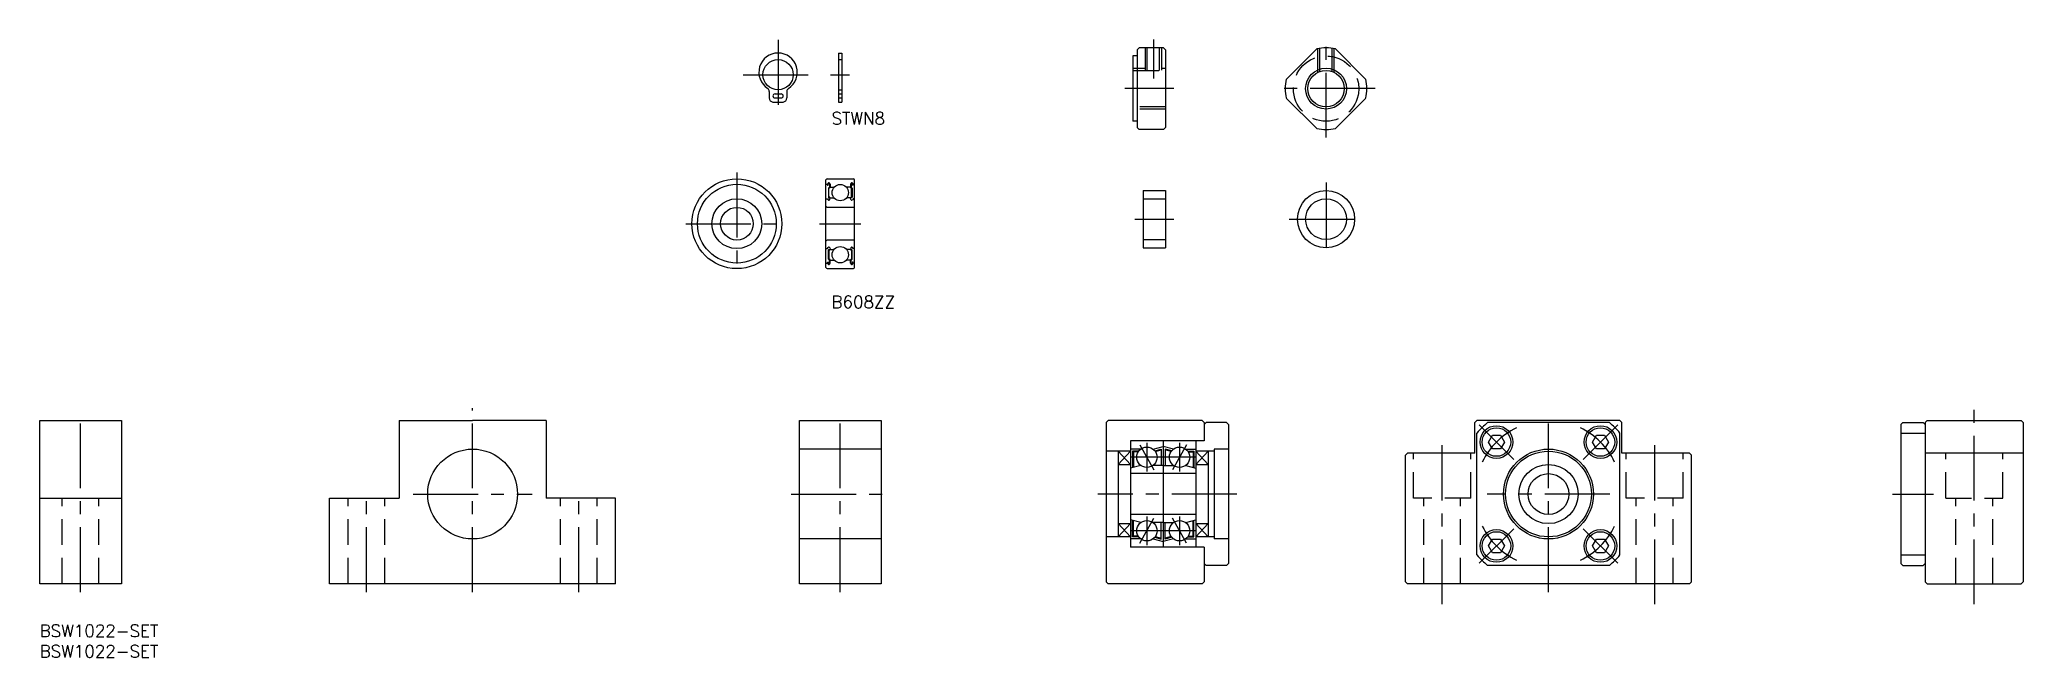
# Model space of a CAD drawing. Extents: x 0 to 486, y -8 to 143.
import ezdxf

# ---------------------------------------------------------------- set-up
doc = ezdxf.new("R2010")
doc.units = 0
doc.header["$LTSCALE"] = 0.5
doc.linetypes.add('CENTER', pattern=[50.8, 31.75, -6.35, 6.35, -6.35])
doc.linetypes.add('DASHED', pattern=[19.05, 12.7, -6.35])
for name, color, linetype in [('MSM_CENTER', 1, 'CENTER'), ('MSM_CONTINUOUS', 7, 'CONTINUOUS'), ('MSM_DASHED', 4, 'DASHED'), ('MSM_NARROW', 5, 'CONTINUOUS'), ('MSM_PART_NUMBER', 7, 'CONTINUOUS')]:
    doc.layers.add(name, color=color, linetype=linetype)
doc.styles.get("Standard").update_dxf_attribs({"font": 'txt.shx', "height": 3, "bigfont": 'bigfont.shx'})

# ---------------------------------------------------------------- blocks, each defined once
blk = doc.blocks.new('*U76')
at = {"layer": 'MSM_PART_NUMBER'}
blk.add_text('BSW1022-SET', height=3, dxfattribs=at).set_placement((0, -3))
blk = doc.blocks.new('*U77')
at = {"layer": 'MSM_PART_NUMBER'}
blk.add_text('BSW1022-SET', height=3, dxfattribs=at).set_placement((0, -8))

msp = doc.modelspace()

# ---------------------------------------------------------------- linework, layer by layer
at = {"layer": 'MSM_CENTER'}
for p, q in [((180.75, 143.21), (180.75, 126.17)), ((272.62, 143.27), (272.62, 133.77)), ((172.24, 134.69), (189.27, 134.69)), ((193.62, 134.69), (198.22, 134.69)), ((277.62, 131.27), (265.62, 131.27)), ((170.67, 110.7), (170.67, 85.7)), ((314.89, 108.31), (314.89, 90.31)), ((158.17, 98.2), (183.17, 98.2)), ((190.91, 98.2), (200.97, 98.2)), ((268.12, 99.31), (277.62, 99.31)), ((305.89, 99.31), (323.89, 99.31)), ((10, 8), (10, 52)), ((105.98, 8), (105.98, 53)), ((195.98, 8), (195.98, 52)), ((360.84, 40.49), (352.35, 48.97)), ((369.33, 8), (369.33, 52)), ((377.81, 40.49), (386.3, 48.97)), ((473.57, 5), (473.57, 52.85)), ((269.33, 44.06), (272.73, 37.94)), ((271.03, 44.5), (271.03, 37.5)), ((280.73, 44.06), (277.33, 37.94)), ((279.03, 44.5), (279.03, 37.5)), ((343.33, 5), (343.33, 44)), ((395.33, 5), (395.33, 44)), ((283.03, 41), (267.03, 41)), ((79.98, 8), (79.98, 33)), ((91.43, 32), (120.53, 32)), ((131.98, 8), (131.98, 33)), ((183.98, 32), (207.98, 32)), ((293.03, 32), (259.03, 32)), ((384.33, 32), (354.33, 32)), ((453.57, 32), (463.57, 32)), ((269.33, 19.94), (272.73, 26.06)), ((271.03, 26.5), (271.03, 19.5)), ((280.73, 19.94), (277.33, 26.06)), ((279.03, 26.5), (279.03, 19.5)), ((283.03, 23), (267.03, 23)), ((352.35, 15.03), (360.84, 23.51)), ((386.3, 15.03), (377.81, 23.51))]:
    msp.add_line(p, q, dxfattribs=at)
at = {"layer": 'MSM_CENTER', "color": 1, "linetype": 'CENTER'}
for p, q in [((314.89, 119.27), (314.89, 143.27)), ((326.89, 131.27), (302.89, 131.27))]:
    msp.add_line(p, q, dxfattribs=at)
at = {"layer": 'MSM_CENTER'}
for start, end in [(115.8119, 154.1881), (25.8119, 64.1881), (205.8119, 244.1881), (295.8119, 334.1881)]:
    msp.add_arc((369.33, 32), 18, start, end, dxfattribs=at)
at = {"layer": 'MSM_CONTINUOUS'}
for p, q in [((269.12, 141.27), (268.62, 140.77)), ((275.12, 141.27), (269.12, 141.27)), ((275.12, 141.27), (275.62, 140.77)), ((305.15, 133.55), (312.6, 141)), ((324.62, 133.55), (317.17, 141)), ((195.58, 139.99), (195.58, 127.99)), ((195.58, 139.99), (196.38, 139.99)), ((196.38, 139.99), (196.38, 127.99)), ((268.62, 139.27), (267.62, 139.27)), ((267.62, 139.27), (267.62, 123.27)), ((268.62, 140.77), (268.62, 139.27)), ((268.62, 139.27), (268.62, 123.27)), ((275.62, 140.77), (275.62, 121.77)), ((178.6, 130.59), (178.6, 128.99)), ((179.5, 127.99), (182, 127.99)), ((180, 129.99), (181.5, 129.99)), ((180, 128.99), (181.5, 128.99)), ((182.9, 130.59), (182.9, 128.99)), ((195.58, 127.99), (196.38, 127.99)), ((312.6, 121.53), (305.15, 128.98)), ((317.17, 121.53), (324.62, 128.98)), ((268.62, 123.27), (267.62, 123.27)), ((268.62, 123.27), (268.62, 121.77)), ((269.12, 121.27), (268.62, 121.77)), ((275.12, 121.27), (275.62, 121.77)), ((275.12, 121.27), (269.12, 121.27)), ((192.48, 87.5), (192.48, 108.9)), ((192.48, 107.95), (192.58, 107.85)), ((192.58, 107.85), (192.81, 107.85)), ((192.78, 109.2), (199.18, 109.2)), ((192.81, 107.85), (192.92, 108.04)), ((192.86, 107.67), (192.98, 107.6)), ((192.93, 107.79), (193.04, 107.97)), ((193.04, 107.72), (192.93, 107.79)), ((192.98, 107.6), (193.04, 107.72)), ((193.35, 107.15), (193.08, 106.89)), ((193.08, 106.89), (193.08, 104.7)), ((193.48, 107.1), (193.21, 106.83)), ((193.21, 104.7), (193.21, 106.83)), ((193.35, 107.89), (193.35, 107.15)), ((193.48, 107.89), (193.48, 107.1)), ((193.48, 107.25), (193.58, 107.15)), ((193.58, 107.15), (194.5, 107.15)), ((198.38, 107.15), (197.45, 107.15)), ((198.48, 107.25), (198.38, 107.15)), ((198.48, 107.89), (198.48, 107.1)), ((198.48, 107.1), (198.75, 106.83)), ((198.61, 107.89), (198.61, 107.15)), ((198.61, 107.15), (198.88, 106.89)), ((198.75, 104.7), (198.75, 106.83)), ((198.88, 106.89), (198.88, 104.7)), ((198.91, 107.72), (199.03, 107.79)), ((198.98, 107.6), (198.91, 107.72)), ((199.03, 107.79), (198.92, 107.97)), ((199.1, 107.67), (198.98, 107.6)), ((199.15, 107.85), (199.04, 108.04)), ((199.38, 107.85), (199.15, 107.85)), ((199.48, 107.95), (199.38, 107.85)), ((199.48, 87.5), (199.48, 108.9)), ((192.48, 104.2), (192.58, 104.3)), ((192.58, 104.3), (192.81, 104.3)), ((199.18, 102.2), (192.78, 102.2)), ((192.81, 104.3), (193.03, 104.04)), ((193.41, 104.7), (193.21, 104.7)), ((193.21, 104.57), (193.41, 104.57)), ((193.41, 104.57), (193.41, 104.7)), ((193.41, 104.12), (193.52, 104.41)), ((193.52, 104.41), (193.62, 104.5)), ((193.62, 104.5), (194.46, 104.5)), ((198.34, 104.5), (197.5, 104.5)), ((198.44, 104.41), (198.34, 104.5)), ((198.55, 104.12), (198.44, 104.41)), ((198.55, 104.7), (198.75, 104.7)), ((198.55, 104.57), (198.55, 104.7)), ((198.75, 104.57), (198.55, 104.57)), ((199.15, 104.3), (198.93, 104.04)), ((199.38, 104.3), (199.15, 104.3)), ((199.48, 104.2), (199.38, 104.3)), ((270.12, 106.31), (275.62, 106.31)), ((270.12, 106.31), (270.12, 92.31)), ((275.62, 106.31), (275.62, 92.31)), ((199.18, 94.2), (192.78, 94.2)), ((192.81, 92.1), (193.03, 92.37)), ((193.41, 92.29), (193.52, 92)), ((198.55, 92.29), (198.44, 92)), ((199.15, 92.1), (198.93, 92.37)), ((199.48, 92.85), (199.48, 92.85)), ((270.12, 92.31), (275.62, 92.31)), ((192.48, 92.2), (192.58, 92.1)), ((192.48, 88.45), (192.58, 88.55)), ((192.58, 92.1), (192.81, 92.1)), ((192.58, 88.55), (192.81, 88.55)), ((192.81, 88.55), (192.92, 88.37)), ((192.86, 88.74), (192.98, 88.8)), ((193.04, 88.69), (192.93, 88.62)), ((192.93, 88.62), (193.04, 88.44)), ((192.98, 88.8), (193.04, 88.69)), ((193.08, 89.52), (193.08, 91.71)), ((193.35, 89.25), (193.08, 89.52)), ((193.21, 91.84), (193.41, 91.84)), ((193.41, 91.71), (193.21, 91.71)), ((193.21, 91.71), (193.21, 89.58)), ((193.48, 89.31), (193.21, 89.58)), ((193.35, 88.52), (193.35, 89.25)), ((193.41, 91.84), (193.41, 91.71)), ((193.48, 88.52), (193.48, 89.31)), ((193.48, 89.15), (193.58, 89.25)), ((193.52, 92), (193.62, 91.9)), ((193.58, 89.25), (194.5, 89.25)), ((193.62, 91.9), (194.46, 91.9)), ((198.38, 89.25), (197.45, 89.25)), ((198.34, 91.9), (197.5, 91.9)), ((198.44, 92), (198.34, 91.9)), ((198.48, 89.15), (198.38, 89.25)), ((198.48, 89.31), (198.75, 89.58)), ((198.48, 88.52), (198.48, 89.31)), ((198.75, 91.84), (198.55, 91.84)), ((198.55, 91.84), (198.55, 91.71)), ((198.55, 91.71), (198.75, 91.71)), ((198.61, 89.25), (198.88, 89.52)), ((198.61, 88.52), (198.61, 89.25)), ((198.75, 91.71), (198.75, 89.58)), ((198.88, 89.52), (198.88, 91.71)), ((198.98, 88.8), (198.91, 88.69)), ((198.91, 88.69), (199.03, 88.62)), ((199.03, 88.62), (198.92, 88.44)), ((199.1, 88.74), (198.98, 88.8)), ((199.15, 88.55), (199.04, 88.37)), ((199.38, 92.1), (199.15, 92.1)), ((199.38, 88.55), (199.15, 88.55)), ((199.48, 92.2), (199.38, 92.1)), ((199.48, 88.45), (199.38, 88.55)), ((199.48, 90.18), (199.48, 90.18)), ((192.78, 87.2), (199.18, 87.2)), ((0, 10), (0, 50)), ((0, 50), (20, 50)), ((20, 50), (20, 10)), ((87.98, 50), (87.98, 31)), ((87.98, 50), (105.98, 50)), ((123.98, 50), (105.98, 50)), ((123.98, 50), (123.98, 31)), ((185.98, 10), (185.98, 50)), ((185.98, 50), (205.98, 50)), ((205.98, 50), (205.98, 10)), ((261.53, 50), (261.03, 49.5)), ((261.03, 49.5), (261.03, 10.5)), ((284.53, 50), (261.53, 50)), ((285.03, 49.5), (284.53, 50)), ((285.03, 49.5), (285.03, 45)), ((285.53, 49.5), (285.03, 49)), ((290.53, 49.5), (285.53, 49.5)), ((290.53, 49.5), (291.03, 49)), ((291.03, 49), (291.03, 15)), ((351.33, 49.5), (351.83, 50)), ((351.33, 42), (351.33, 49.5)), ((386.83, 50), (351.83, 50)), ((384.25, 49.5), (354.4, 49.5)), ((386.83, 50), (387.33, 49.5)), ((387.33, 42), (387.33, 49.5)), ((456.07, 49.5), (455.57, 49)), ((455.57, 49), (455.57, 15)), ((456.07, 49.5), (461.07, 49.5)), ((461.07, 49.5), (461.57, 49)), ((461.57, 49.5), (462.07, 50)), ((461.57, 49.5), (461.57, 10.5)), ((462.07, 50), (485.07, 50)), ((485.07, 50), (485.57, 49.5)), ((485.57, 49.5), (485.57, 10.5)), ((285.03, 45), (267.03, 45)), ((267.03, 45), (267.03, 19)), ((275.03, 45), (275.03, 19)), ((283.03, 45), (283.03, 19)), ((351.83, 17.08), (351.83, 46.92)), ((386.83, 17.08), (386.83, 46.92)), ((455.57, 46.92), (461.57, 46.92)), ((205.98, 43), (185.98, 43)), ((267.03, 42.5), (261.03, 42.5)), ((264.03, 42.5), (264.03, 21.5)), ((264.03, 39.25), (267.03, 39.25)), ((269.53, 43), (267.03, 43)), ((269.53, 39), (267.03, 38.33)), ((267.53, 42.5), (267.53, 38.46)), ((269.03, 42.5), (267.53, 42.5)), ((267.73, 42.3), (267.73, 38.52)), ((268.89, 42.3), (267.73, 42.3)), ((272.53, 43), (275.03, 43.67)), ((275.03, 39), (272.53, 39)), ((272.95, 42.6), (274.53, 43.02)), ((273.08, 42.42), (274.53, 42.81)), ((274.53, 43.02), (274.53, 39)), ((277.53, 43), (275.03, 43.67)), ((275.03, 39), (277.53, 39)), ((275.53, 43.02), (275.53, 39)), ((277.1, 42.6), (275.53, 43.02)), ((276.97, 42.42), (275.53, 42.81)), ((280.53, 43), (283.03, 43)), ((280.53, 39), (283.03, 38.33)), ((281.03, 42.5), (282.53, 42.5)), ((281.16, 42.3), (282.33, 42.3)), ((282.33, 42.3), (282.33, 38.52)), ((282.53, 42.5), (282.53, 38.46)), ((287.53, 42.5), (283.03, 42.5)), ((283.03, 39.25), (286.03, 39.25)), ((286.03, 42.5), (286.03, 21.5)), ((291.03, 43), (287.53, 43)), ((287.53, 43), (287.53, 21)), ((334.33, 41.5), (334.83, 42)), ((334.33, 10.5), (334.33, 41.5)), ((351.33, 42), (334.83, 42)), ((403.83, 42), (387.33, 42)), ((403.83, 42), (404.33, 41.5)), ((404.33, 10.5), (404.33, 41.5)), ((485.57, 42), (461.57, 42)), ((283.03, 37), (267.03, 37)), ((0, 31), (20, 31)), ((70.98, 10), (70.98, 31)), ((70.98, 31), (87.98, 31)), ((140.98, 31), (123.98, 31)), ((140.98, 10), (140.98, 31)), ((264.03, 24.75), (267.03, 24.75)), ((283.03, 27), (267.03, 27)), ((269.53, 25), (267.03, 25.67)), ((267.53, 21.5), (267.53, 25.54)), ((267.73, 21.7), (267.73, 25.48)), ((275.03, 25), (272.53, 25)), ((274.53, 20.98), (274.53, 25)), ((275.03, 25), (277.53, 25)), ((275.53, 20.98), (275.53, 25)), ((280.53, 25), (283.03, 25.67)), ((282.33, 21.7), (282.33, 25.48)), ((282.53, 21.5), (282.53, 25.54)), ((283.03, 24.75), (286.03, 24.75)), ((205.98, 21), (185.98, 21)), ((267.03, 21.5), (261.03, 21.5)), ((269.53, 21), (267.03, 21)), ((269.03, 21.5), (267.53, 21.5)), ((268.89, 21.7), (267.73, 21.7)), ((272.53, 21), (275.03, 20.33)), ((272.95, 21.4), (274.53, 20.98)), ((273.08, 21.58), (274.53, 21.19)), ((277.53, 21), (275.03, 20.33)), ((276.97, 21.58), (275.53, 21.19)), ((277.1, 21.4), (275.53, 20.98)), ((280.53, 21), (283.03, 21)), ((281.03, 21.5), (282.53, 21.5)), ((281.16, 21.7), (282.33, 21.7)), ((287.53, 21.5), (283.03, 21.5)), ((291.03, 21), (287.53, 21)), ((285.03, 19), (267.03, 19)), ((285.03, 19), (285.03, 10.5)), ((285.53, 14.5), (285.03, 15)), ((290.53, 14.5), (291.03, 15)), ((455.57, 17.08), (461.57, 17.08)), ((456.07, 14.5), (455.57, 15)), ((461.07, 14.5), (461.57, 15)), ((20, 10), (0, 10)), ((140.98, 10), (70.98, 10)), ((205.98, 10), (185.98, 10)), ((261.03, 10.5), (261.53, 10)), ((284.53, 10), (261.53, 10)), ((285.03, 10.5), (284.53, 10)), ((290.53, 14.5), (285.53, 14.5)), ((334.83, 10), (334.33, 10.5)), ((403.83, 10), (334.83, 10)), ((384.25, 14.5), (354.4, 14.5)), ((404.33, 10.5), (403.83, 10)), ((456.07, 14.5), (461.07, 14.5)), ((461.57, 10.5), (462.07, 10)), ((462.07, 10), (485.07, 10)), ((485.57, 10.5), (485.07, 10))]:
    msp.add_line(p, q, dxfattribs=at)
for points in [[(357.58, 46.43), (358.56, 44.73), (357.58, 43.03), (355.62, 43.03), (354.63, 44.73), (355.62, 46.43)], [(383.03, 46.43), (384.02, 44.73), (383.03, 43.03), (381.07, 43.03), (380.09, 44.73), (381.07, 46.43)], [(357.58, 20.97), (358.56, 19.27), (357.58, 17.57), (355.62, 17.57), (354.63, 19.27), (355.62, 20.97)], [(383.03, 20.97), (384.02, 19.27), (383.03, 17.57), (381.07, 17.57), (380.09, 19.27), (381.07, 20.97)]]:
    msp.add_lwpolyline(points, close=True, dxfattribs=at)
for centre, radius in [((180.75, 134.69), 3.7), ((314.89, 131.27), 4.46), ((170.67, 98.2), 11), ((170.67, 98.2), 9.65), ((195.98, 105.8), 2), ((170.67, 98.2), 6.1), ((170.67, 98.2), 4), ((314.89, 99.31), 7), ((314.89, 99.31), 5), ((195.98, 90.6), 2), ((356.6, 44.73), 4), ((382.05, 44.73), 4), ((356.6, 44.73), 3.5), ((382.05, 44.73), 3.5), ((105.98, 32), 11), ((271.03, 41), 2.5), ((279.03, 41), 2.5), ((369.33, 32), 11), ((369.33, 32), 10.5), ((369.33, 32), 7.25), ((369.33, 32), 5), ((271.03, 23), 2.5), ((279.03, 23), 2.5), ((356.6, 19.27), 4), ((356.6, 19.27), 3.5), ((382.05, 19.27), 4), ((382.05, 19.27), 3.5)]:
    msp.add_circle(centre, radius, dxfattribs=at)
for centre, radius, start, end in [((314.89, 131.27), 10, 76.7883, 103.2117), ((180.75, 135.29), 4.7, 302.6213, 237.3787), ((177.7, 130.59), 0.9, 0, 55.0939), ((183.8, 130.59), 0.9, 124.9061, 180), ((314.89, 131.27), 10, 166.7883, 193.2117), ((314.89, 131.27), 10, 346.7883, 13.2117), ((179.59, 128.98), 0.99, 179.1897, 264.7847), ((180, 129.49), 0.5, 90, 270), ((181.5, 129.49), 0.5, 270, 90), ((181.91, 128.98), 0.99, 275.2153, 0.8103), ((314.89, 131.27), 10, 256.7883, 283.2117), ((192.78, 108.9), 0.3, 90, 180), ((192.93, 107.79), 0.133, 149.9969, 240.0013), ((193.18, 107.89), 0.299, 0, 150.0002), ((193.18, 107.89), 0.166, 0, 150.0044), ((198.78, 107.89), 0.299, 29.9998, 180), ((198.78, 107.89), 0.166, 29.9956, 180), ((199.03, 107.79), 0.133, 299.9987, 30.0031), ((199.18, 108.9), 0.3, 0, 90), ((192.78, 102.5), 0.3, 180, 270), ((193.2, 104.18), 0.224, 220.001, 343.1517), ((193.21, 104.7), 0.133, 180, 270), ((198.76, 104.18), 0.224, 196.8483, 319.999), ((198.75, 104.7), 0.133, 270, 360), ((199.18, 102.5), 0.3, 270, 0), ((192.78, 93.9), 0.3, 90, 180), ((193.2, 92.22), 0.224, 16.8483, 139.999), ((198.76, 92.22), 0.224, 40.001, 163.1517), ((199.18, 93.9), 0.3, 0, 90), ((192.78, 87.5), 0.3, 180, 270), ((192.93, 88.62), 0.133, 119.9987, 210.0031), ((193.18, 88.52), 0.299, 209.9998, 0), ((193.18, 88.52), 0.166, 209.9956, 0), ((193.21, 91.71), 0.133, 90, 180), ((198.78, 88.52), 0.299, 180, 330.0002), ((198.78, 88.52), 0.166, 180, 330.0044), ((198.75, 91.71), 0.133, 0, 90), ((199.03, 88.62), 0.133, 329.9969, 60.0013), ((199.18, 87.5), 0.3, 270, 0), ((369.33, 32), 23, 130.4591, 139.5409), ((369.33, 32), 23, 40.4591, 49.5409), ((369.33, 32), 23, 220.4591, 229.5409), ((369.33, 32), 23, 310.4591, 319.5409)]:
    msp.add_arc(centre, radius, start, end, dxfattribs=at)
at = {"layer": 'MSM_DASHED'}
for p, q in [((270.62, 141.27), (270.62, 135.77)), ((271.12, 135.73), (271.12, 141.27)), ((274.12, 135.73), (274.12, 141.27)), ((274.62, 141.27), (274.62, 135.77)), ((312.89, 135.3), (312.89, 141.07)), ((313.39, 135.51), (313.39, 141.16)), ((316.39, 135.51), (316.39, 141.16)), ((316.89, 135.3), (316.89, 141.07)), ((195.58, 138.39), (196.38, 138.39)), ((267.62, 136.27), (270.62, 136.27)), ((274.62, 136.27), (275.62, 136.27)), ((267.62, 135.73), (275.62, 135.73)), ((195.58, 130.99), (196.38, 130.99)), ((195.58, 129.99), (196.38, 129.99)), ((195.58, 128.99), (196.38, 128.99)), ((275.62, 126.81), (267.62, 126.81)), ((275.62, 126.27), (267.62, 126.27)), ((270.12, 104.31), (275.62, 104.31)), ((270.12, 94.31), (275.62, 94.31)), ((336.33, 31), (336.33, 42)), ((350.33, 31), (350.33, 42)), ((388.33, 31), (388.33, 42)), ((402.33, 31), (402.33, 42)), ((466.57, 31), (466.57, 42)), ((480.57, 31), (480.57, 42)), ((5.5, 10), (5.5, 31)), ((14.5, 10), (14.5, 31)), ((75.48, 10), (75.48, 31)), ((84.48, 10), (84.48, 31)), ((127.48, 10), (127.48, 31)), ((136.48, 10), (136.48, 31)), ((350.33, 31), (336.33, 31)), ((338.83, 10), (338.83, 31)), ((347.83, 10), (347.83, 31)), ((402.33, 31), (388.33, 31)), ((390.83, 10), (390.83, 31)), ((399.83, 10), (399.83, 31)), ((466.57, 31), (480.57, 31)), ((469.07, 10), (469.07, 31)), ((478.07, 10), (478.07, 31))]:
    msp.add_line(p, q, dxfattribs=at)
msp.add_circle((314.89, 131.27), 8, dxfattribs=at)
at = {"layer": 'MSM_NARROW'}
for p, q in [((264.03, 42.5), (267.03, 39.25)), ((267.03, 42.5), (264.03, 39.25)), ((283.03, 42.5), (286.03, 39.25)), ((286.03, 42.5), (283.03, 39.25)), ((264.03, 21.5), (267.03, 24.75)), ((267.03, 21.5), (264.03, 24.75)), ((283.03, 21.5), (286.03, 24.75)), ((286.03, 21.5), (283.03, 24.75))]:
    msp.add_line(p, q, dxfattribs=at)
msp.add_circle((314.89, 131.27), 5, dxfattribs=at)

# ---------------------------------------------------------------- block references
at = {"layer": 'MSM_CONTINUOUS'}
for name in ['*U76', '*U77']:
    msp.add_blockref(name, (0, 0), dxfattribs=at)

# ---------------------------------------------------------------- texts
at = {"layer": 'MSM_PART_NUMBER'}
for s, p in [('STWN8', (193.82, 122.5)), ('B608ZZ', (193.82, 77.54))]:
    msp.add_text(s, height=3, dxfattribs=at).set_placement(p)

doc.saveas('drawing.dxf')
